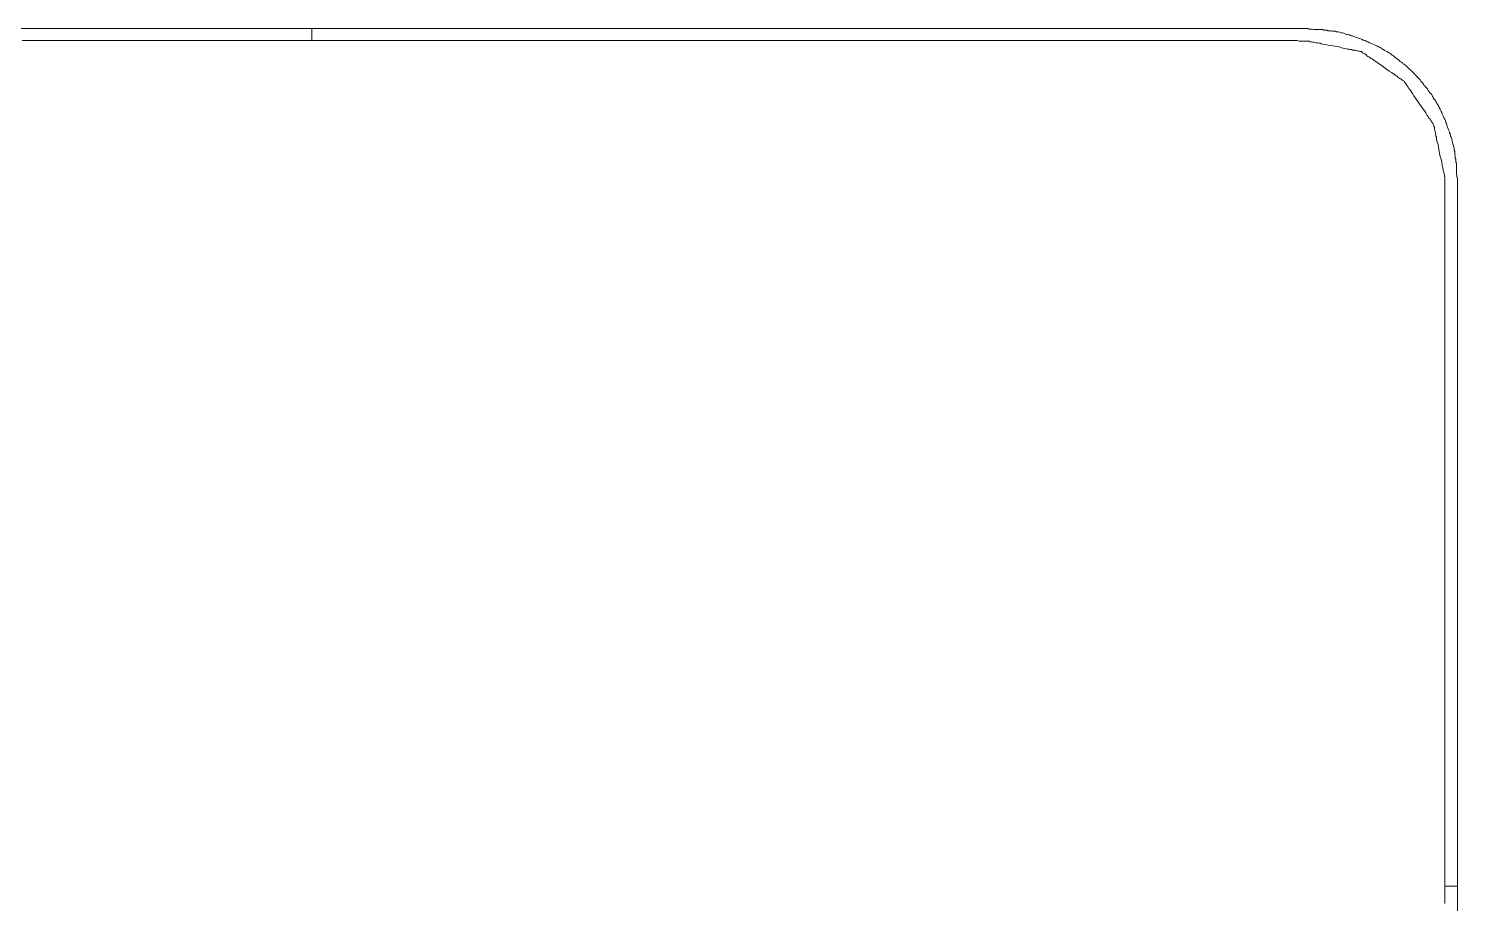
# Model space of a CAD drawing. Header units: millimetres. Extents: x 0 to 17945, y -132 to 1785.
# Drawn here: x 9662.7 to 10024.3, y 378.8 to 600.2 of the extents above; entities that cross this region are included whole.
import ezdxf

# ---------------------------------------------------------------- set-up
doc = ezdxf.new("R2010")
doc.units = ezdxf.units.MM

# ---------------------------------------------------------------- blocks, each defined once
blk = doc.blocks.new('TCR_GROWATT_40KTL3_X_FRONT')
at = {"color": 1, "lineweight": 9}
for points in [[(214.33, 600.17), (220.04, 600.17), (225.74, 600.17), (231.44, 600.17), (237.28, 600.17), (243.11, 600.17), (248.95, 600.17), (254.79, 600.17), (260.62, 600.17), (266.46, 600.17), (278.26, 600.17), (290.2, 600.17), (302, 600.17), (313.81, 600.17), (319.64, 600.17), (325.48, 600.17), (331.45, 600.17), (337.15, 600.17), (342.99, 600.17), (348.82, 600.17), (354.53, 600.17), (360.23, 600.17), (365.93, 600.17), (371.64, 600.17), (377.21, 600.17), (379.99, 600.17), (382.78, 600.17), (385.56, 600.17), (388.35, 600.17), (391.13, 600.17), (393.79, 600.17), (396.57, 600.17), (399.22, 600.17), (401.88, 600.17), (404.53, 600.17), (407.18, 600.17), (409.83, 600.17), (412.49, 600.17), (415.14, 600.17), (417.79, 600.17), (420.31, 600.17), (422.83, 600.17), (425.48, 600.17), (428.01, 600.17), (430.52, 600.17), (433.04, 600.17), (435.43, 600.17), (437.95, 600.17), (440.34, 600.17), (442.73, 600.17), (445.25, 600.17), (447.5, 600.17), (449.89, 600.17), (452.28, 600.17), (454.53, 600.17), (456.92, 600.17), (459.17, 600.17), (461.43, 600.17), (463.68, 600.17), (465.8, 600.17), (468.06, 600.17), (470.18, 600.17), (472.3, 600.17), (474.43, 600.17), (476.55, 600.17), (478.54, 600.17), (480.66, 600.17), (482.65, 600.17), (484.64, 600.17), (486.49, 600.17), (488.48, 600.17), (490.34, 600.17), (492.2, 600.17), (494.05, 600.17), (495.91, 600.17), (497.77, 600.17), (499.49, 600.17), (501.22, 600.17), (502.94, 600.17), (504.53, 600.17), (506.26, 600.17), (507.85, 600.17), (509.44, 600.17), (510.9, 600.17), (512.49, 600.17), (513.95, 600.17), (515.41, 600.17), (516.73, 600.17), (518.19, 600.17), (519.52, 600.17), (520.85, 600.17), (522.04, 600.17), (523.37, 600.17), (524.56, 600.17), (525.75, 600.17), (526.81, 600.17), (527.88, 600.17), (528.94, 600.17), (530, 600.17), (531.06, 600.17), (531.99, 600.17), (532.92, 600.17), (533.71, 600.17), (534.51, 600.17), (535.3, 600.17), (536.1, 600.17), (536.9, 600.17), (537.56, 600.17), (538.09, 600.17), (538.75, 600.17), (539.28, 600.17), (539.81, 600.17), (540.08, 600.17), (540.48, 600.17), (540.87, 600.17), (541.27, 600.17), (541.54, 600.17), (541.8, 600.17), (542.07, 600.17), (542.33, 600.17), (542.47, 600.17)], [(216.85, 597.12), (219.64, 597.12), (222.16, 597.12), (224.81, 597.12), (227.46, 597.12), (229.98, 597.12), (232.5, 597.12), (235.03, 597.12), (237.41, 597.12), (239.8, 597.12), (242.19, 597.12), (244.57, 597.12), (246.83, 597.12), (248.02, 597.12), (249.08, 597.12), (250.28, 597.12), (251.34, 597.12), (252.4, 597.12), (253.46, 597.12), (254.52, 597.12), (255.58, 597.12), (256.64, 597.12), (257.7, 597.12), (258.76, 597.12), (259.69, 597.12), (260.76, 597.12), (261.68, 597.12), (262.61, 597.12), (263.54, 597.12), (264.47, 597.12), (265.4, 597.12), (266.33, 597.12), (267.25, 597.12), (268.18, 597.12), (268.98, 597.12), (269.91, 597.12), (270.7, 597.12), (271.5, 597.12), (272.29, 597.12), (273.09, 597.12), (273.88, 597.12), (274.68, 597.12), (275.34, 597.12), (276.14, 597.12), (276.8, 597.12), (277.6, 597.12), (278.26, 597.12), (278.93, 597.12), (279.59, 597.12), (280.12, 597.12), (280.78, 597.12), (281.31, 597.12), (281.98, 597.12), (282.51, 597.12), (283.04, 597.12), (283.57, 597.12), (284.1, 597.12), (284.5, 597.12), (285.03, 597.12), (285.43, 597.12), (285.95, 597.12), (286.35, 597.12), (286.75, 597.12), (287.02, 597.12), (287.41, 597.12), (287.81, 597.12), (288.08, 597.12), (288.34, 597.12), (288.61, 597.12), (288.87, 597.12), (289.14, 597.12), (289.54, 597.12), (289.8, 597.12), (290.07, 597.12), (290.2, 597.12)], [(290.2, 600.17), (290.2, 599.91), (290.2, 599.51), (290.2, 599.25), (290.2, 598.85), (290.2, 598.58), (290.2, 598.32), (290.2, 598.19)], [(290.2, 598.19), (290.2, 597.92), (290.2, 597.65), (290.2, 597.26), (290.2, 597.12)], [(290.2, 597.12), (290.47, 597.12), (290.73, 597.12), (291, 597.12), (291.39, 597.12), (291.79, 597.12), (292.06, 597.12), (292.32, 597.12), (292.72, 597.12), (292.98, 597.12), (293.38, 597.12), (293.78, 597.12), (294.18, 597.12), (294.58, 597.12), (294.97, 597.12), (295.37, 597.12), (295.9, 597.12), (296.43, 597.12), (296.83, 597.12), (297.36, 597.12), (297.89, 597.12), (298.55, 597.12), (299.09, 597.12), (299.62, 597.12), (300.28, 597.12), (300.94, 597.12), (301.6, 597.12), (302.27, 597.12), (302.93, 597.12), (303.59, 597.12), (304.26, 597.12), (305.05, 597.12), (305.85, 597.12), (306.51, 597.12), (307.31, 597.12), (308.1, 597.12), (308.9, 597.12), (309.7, 597.12), (310.62, 597.12), (311.42, 597.12), (312.35, 597.12), (313.15, 597.12), (314.07, 597.12), (315, 597.12), (315.93, 597.12), (316.86, 597.12), (317.79, 597.12), (318.72, 597.12), (319.78, 597.12), (320.7, 597.12), (321.77, 597.12), (322.69, 597.12), (323.76, 597.12), (324.82, 597.12), (325.88, 597.12), (326.94, 597.12), (328, 597.12), (329.06, 597.12), (330.12, 597.12), (331.31, 597.12), (332.38, 597.12), (333.57, 597.12), (335.83, 597.12), (338.21, 597.12), (340.6, 597.12), (342.99, 597.12), (345.37, 597.12), (347.9, 597.12), (350.42, 597.12), (352.93, 597.12), (355.59, 597.12), (358.24, 597.12), (360.89, 597.12), (363.55, 597.12), (366.2, 597.12), (368.98, 597.12), (371.64, 597.12), (374.42, 597.12), (377.21, 597.12), (379.99, 597.12), (382.78, 597.12), (385.69, 597.12), (388.48, 597.12), (391.4, 597.12), (397.1, 597.12), (402.94, 597.12), (408.77, 597.12), (414.61, 597.12), (420.44, 597.12), (426.28, 597.12), (431.98, 597.12), (437.82, 597.12), (440.61, 597.12), (443.52, 597.12), (446.31, 597.12), (449.09, 597.12), (452.01, 597.12), (454.8, 597.12), (457.45, 597.12), (460.23, 597.12), (463.02, 597.12), (465.67, 597.12), (468.32, 597.12), (470.98, 597.12), (473.63, 597.12), (476.15, 597.12), (478.8, 597.12), (481.32, 597.12), (483.71, 597.12), (486.23, 597.12), (488.62, 597.12), (491, 597.12), (493.39, 597.12), (495.65, 597.12), (496.71, 597.12), (497.9, 597.12), (498.96, 597.12), (500.02, 597.12), (501.22, 597.12), (502.28, 597.12), (503.34, 597.12), (504.4, 597.12), (505.46, 597.12), (506.39, 597.12), (507.45, 597.12), (508.51, 597.12), (509.44, 597.12), (510.37, 597.12), (511.43, 597.12), (512.36, 597.12), (513.29, 597.12), (514.22, 597.12), (515.14, 597.12), (515.94, 597.12), (516.87, 597.12), (517.8, 597.12), (518.59, 597.12), (519.39, 597.12), (520.32, 597.12), (521.11, 597.12), (521.91, 597.12), (522.57, 597.12), (523.37, 597.12), (524.16, 597.12), (524.83, 597.12), (525.62, 597.12), (526.29, 597.12), (526.95, 597.12), (527.61, 597.12), (528.27, 597.12), (528.94, 597.12), (529.47, 597.12), (530.13, 597.12), (530.66, 597.12), (531.19, 597.12), (531.72, 597.12), (532.25, 597.12), (532.78, 597.12), (533.32, 597.12), (533.71, 597.12), (534.24, 597.12), (534.64, 597.12), (535.04, 597.12), (535.44, 597.12), (535.83, 597.12), (536.1, 597.12), (536.5, 597.12), (536.76, 597.12), (537.03, 597.12), (537.29, 597.12), (537.56, 597.12), (537.82, 597.12), (538.09, 597.12), (538.36, 597.12), (538.62, 597.12), (538.89, 597.12)], [(538.89, 597.12), (539.15, 597.12), (539.55, 597.12), (540.08, 596.99), (540.34, 596.99), (540.61, 596.99), (540.87, 596.99), (541.14, 596.99), (541.4, 596.99), (541.67, 596.99), (542.07, 596.99), (542.33, 596.99), (542.6, 596.99)], [(580, 562.51), (580, 562.77), (580, 563.04), (579.87, 563.43), (579.87, 563.83), (579.87, 564.49), (579.87, 564.89), (579.87, 565.29), (579.87, 565.56), (579.87, 565.82), (579.87, 566.09), (579.74, 566.35), (579.74, 566.62), (579.74, 566.88), (579.74, 567.15), (579.6, 567.41), (579.6, 567.81), (579.47, 568.48), (579.47, 568.87), (579.47, 569.14), (579.34, 569.4), (579.34, 569.67), (579.34, 569.93), (579.2, 570.2), (579.07, 570.73), (578.94, 571), (578.81, 571.66), (578.68, 572.06), (578.68, 572.32), (578.54, 572.72), (578.41, 572.98), (578.41, 573.25), (578.28, 573.51), (578.14, 573.78), (578.14, 574.05), (577.88, 574.58), (577.75, 574.84), (577.48, 575.64), (577.48, 575.9), (577.35, 576.17), (577.22, 576.43), (577.08, 576.7), (577.08, 576.96), (576.95, 577.23), (576.69, 577.63), (576.55, 578.03), (576.29, 578.55), (576.15, 578.95), (576.02, 579.22), (575.89, 579.48), (575.76, 579.75), (575.62, 580.01), (575.49, 580.28), (575.36, 580.54), (575.23, 580.81), (574.96, 581.21), (574.83, 581.47), (574.43, 582.14), (574.16, 582.4), (574.03, 582.67), (573.9, 582.93), (573.77, 583.2), (573.63, 583.46), (573.37, 583.73), (573.1, 583.99), (572.97, 584.26), (572.71, 584.52), (572.57, 584.92), (572.31, 585.19), (572.04, 585.45), (571.91, 585.72), (571.65, 585.85), (571.51, 586.12), (571.38, 586.38), (571.11, 586.65), (570.85, 586.91), (570.72, 587.18), (570.45, 587.44), (569.92, 587.97), (569.66, 588.24), (569.52, 588.5), (569.26, 588.63), (569.13, 588.9), (568.86, 589.16), (568.59, 589.43), (568.33, 589.56), (568.2, 589.83), (567.93, 589.96), (567.67, 590.23), (567.4, 590.49), (567.14, 590.76), (566.87, 590.89), (566.61, 591.16), (566.34, 591.29), (566.21, 591.55), (565.94, 591.69), (565.68, 591.82), (565.41, 592.08), (565.15, 592.35), (564.48, 592.75), (564.22, 593.01), (563.95, 593.28), (563.69, 593.41), (563.42, 593.54), (563.29, 593.81), (563.03, 593.94), (562.76, 594.07), (562.36, 594.34), (562.1, 594.47), (561.7, 594.6), (561.43, 594.87), (561.17, 595), (560.77, 595.27), (560.5, 595.4), (560.24, 595.53), (559.97, 595.66), (559.71, 595.8), (559.44, 595.93), (559.18, 596.06), (558.91, 596.19), (558.25, 596.46), (557.85, 596.59), (557.59, 596.73), (557.32, 596.86), (557.06, 596.99), (556.79, 597.12), (556.52, 597.26), (556.26, 597.26), (555.86, 597.52), (555.46, 597.65), (555.2, 597.79), (554.54, 597.92), (554.14, 598.05), (553.87, 598.19), (553.61, 598.32), (553.34, 598.32), (553.08, 598.45), (552.81, 598.58), (552.28, 598.72), (552.02, 598.72), (551.35, 598.98), (550.95, 599.11), (550.69, 599.11), (550.29, 599.25), (550.03, 599.38), (549.76, 599.38), (549.49, 599.38), (549.23, 599.51), (548.83, 599.51), (548.43, 599.51), (548.17, 599.64), (547.37, 599.64), (547.11, 599.78), (546.84, 599.78), (546.58, 599.78), (546.31, 599.78), (546.05, 599.91), (545.78, 599.91), (545.52, 599.91), (545.25, 599.91), (544.85, 599.91), (544.59, 599.91), (543.79, 599.91), (543.4, 600.04), (543.13, 600.04), (542.86, 600.04), (542.6, 600.04), (542.47, 600.04)], [(542.6, 596.99), (542.86, 596.86), (543.13, 596.86), (543.53, 596.73), (543.79, 596.73), (544.19, 596.59), (544.45, 596.59), (544.72, 596.59), (545.12, 596.46), (545.38, 596.46), (545.65, 596.33), (546.31, 596.19), (547.11, 596.06), (547.77, 595.93), (548.57, 595.8), (550.16, 595.53), (550.82, 595.27), (551.62, 595.13), (552.28, 595), (552.68, 595), (552.94, 594.87), (553.34, 594.87), (553.61, 594.74), (553.87, 594.74), (554.14, 594.74), (554.4, 594.6), (554.67, 594.6), (555.07, 594.47), (555.33, 594.47), (555.6, 594.34), (555.86, 594.34), (556.13, 594.07), (556.39, 593.94), (556.66, 593.81), (557.06, 593.54), (557.19, 593.28), (557.45, 593.14), (557.72, 593.01), (557.98, 592.88), (558.25, 592.61), (558.51, 592.48), (559.05, 592.08), (559.71, 591.69), (560.37, 591.16), (561.04, 590.76), (562.23, 589.83), (562.89, 589.43), (563.42, 589.03), (564.08, 588.63), (564.35, 588.37), (564.62, 588.24), (564.88, 588.11), (565.15, 587.84), (565.54, 587.57), (565.81, 587.44), (566.08, 587.18), (566.34, 587.04), (566.61, 586.91), (566.74, 586.65), (567, 586.38), (567.14, 586.12), (567.4, 585.72), (567.67, 585.32), (567.8, 585.05), (568.06, 584.79), (568.33, 584.39), (568.59, 583.99), (568.73, 583.73), (569.13, 583.2), (569.52, 582.53), (570.45, 581.21), (571.25, 580.01), (571.78, 579.35), (572.17, 578.82), (572.31, 578.55), (572.44, 578.16), (572.71, 577.89), (572.84, 577.63), (573.24, 577.23), (573.37, 576.96), (573.63, 576.57), (573.77, 576.3), (574.03, 576.04), (574.16, 575.77), (574.16, 575.51), (574.3, 575.24), (574.3, 574.84), (574.43, 574.44), (574.43, 574.18), (574.56, 573.91), (574.56, 573.65), (574.7, 573.25), (574.7, 572.98), (574.83, 572.72), (574.83, 572.32), (574.96, 571.66), (575.23, 570.86), (575.36, 570.2), (575.62, 568.61), (575.76, 567.81), (576.02, 567.15), (576.15, 566.35), (576.29, 565.69), (576.29, 565.42), (576.42, 565.03), (576.42, 564.76), (576.55, 564.49), (576.55, 564.23), (576.69, 563.97), (576.69, 563.7), (576.82, 563.3), (576.82, 563.04), (576.82, 562.77), (576.95, 562.64)], [(576.95, 562.51), (576.95, 562.24), (576.95, 561.98), (576.95, 561.71), (576.95, 561.44), (576.95, 561.18), (576.95, 560.91), (576.95, 560.65)], [(576.95, 560.65), (576.95, 560.38), (576.95, 560.12), (576.95, 559.85), (576.95, 559.59), (576.95, 559.32), (576.95, 559.06), (576.95, 558.79), (576.95, 558.39), (576.95, 558.13), (576.95, 557.86), (576.95, 557.47), (576.95, 557.2), (576.95, 556.94), (576.95, 556.54), (576.95, 556.14), (576.95, 555.87), (576.95, 555.48), (576.95, 555.08), (576.95, 554.68), (576.95, 554.28), (576.95, 553.88), (576.95, 553.35), (576.95, 552.96), (576.95, 552.56), (576.95, 552.03), (576.95, 551.5), (576.95, 551.1), (576.95, 550.57), (576.95, 550.04), (576.95, 549.51), (576.95, 548.98), (576.95, 548.45), (576.95, 547.78), (576.95, 547.25), (576.95, 546.72), (576.95, 546.06), (576.95, 545.4), (576.95, 544.2), (576.95, 542.88), (576.95, 541.55), (576.95, 540.22), (576.95, 538.76), (576.95, 537.44), (576.95, 535.98), (576.95, 534.39), (576.95, 532.79), (576.95, 531.34), (576.95, 529.61), (576.95, 528.02), (576.95, 526.43), (576.95, 524.71), (576.95, 522.98), (576.95, 521.26), (576.95, 519.4), (576.95, 517.68), (576.95, 515.82), (576.95, 513.96), (576.95, 512.1), (576.95, 510.25), (576.95, 508.26), (576.95, 506.4), (576.95, 504.41), (576.95, 502.42), (576.95, 500.57), (576.95, 498.58), (576.95, 496.59), (576.95, 494.46), (576.95, 492.47), (576.95, 488.36), (576.95, 484.25), (576.95, 480.14), (576.95, 471.92), (576.95, 463.56), (576.95, 459.45), (576.95, 455.34), (576.95, 451.23), (576.95, 449.24), (576.95, 447.25), (576.95, 445.26), (576.95, 443.27), (576.95, 441.28), (576.95, 439.29), (576.95, 437.3), (576.95, 435.44), (576.95, 433.45), (576.95, 431.6), (576.95, 429.74), (576.95, 427.88), (576.95, 426.03), (576.95, 424.3), (576.95, 422.58), (576.95, 420.72), (576.95, 418.99), (576.95, 417.4), (576.95, 415.68), (576.95, 414.09), (576.95, 412.5), (576.95, 410.9), (576.95, 409.31), (576.95, 407.85), (576.95, 406.39), (576.95, 404.93), (576.95, 403.48), (576.95, 402.15), (576.95, 400.82), (576.95, 399.5), (576.95, 398.3), (576.95, 397.64), (576.95, 397.11), (576.95, 396.45), (576.95, 395.92), (576.95, 395.39), (576.95, 394.72), (576.95, 394.19), (576.95, 393.66), (576.95, 393.13), (576.95, 392.73), (576.95, 392.2), (576.95, 391.67), (576.95, 391.27), (576.95, 390.74), (576.95, 390.34), (576.95, 389.82), (576.95, 389.42), (576.95, 389.02), (576.95, 388.62), (576.95, 388.22), (576.95, 387.83), (576.95, 387.56), (576.95, 387.16), (576.95, 386.9), (576.95, 386.5), (576.95, 386.23), (576.95, 385.97), (576.95, 385.7), (576.95, 385.44), (576.95, 385.17), (576.95, 384.91), (576.95, 384.64), (576.95, 384.24), (576.95, 383.98), (576.95, 383.71), (576.95, 383.45), (576.95, 383.18)], [(580.13, 562.51), (580.13, 562.24), (580.13, 561.98), (580.13, 561.71), (580.13, 561.44), (580.13, 561.18), (580.13, 560.91), (580.13, 560.65), (580.13, 560.25), (580.13, 559.85), (580.13, 559.46), (580.13, 558.92), (580.13, 558.53), (580.13, 558), (580.13, 557.47), (580.13, 556.94), (580.13, 556.27), (580.13, 555.74), (580.13, 555.08), (580.13, 554.41), (580.13, 553.62), (580.13, 552.96), (580.13, 552.16), (580.13, 551.37), (580.13, 550.57), (580.13, 549.77), (580.13, 548.84), (580.13, 548.05), (580.13, 547.12), (580.13, 546.19), (580.13, 545.26), (580.13, 544.2), (580.13, 543.27), (580.13, 542.21), (580.13, 541.15), (580.13, 540.09), (580.13, 539.03), (580.13, 537.84), (580.13, 536.78), (580.13, 535.58), (580.13, 534.39), (580.13, 533.19), (580.13, 531.87), (580.13, 530.67), (580.13, 529.35), (580.13, 528.15), (580.13, 526.83), (580.13, 525.5), (580.13, 524.17), (580.13, 522.72), (580.13, 521.39), (580.13, 519.93), (580.13, 518.47), (580.13, 517.01), (580.13, 515.55), (580.13, 514.1), (580.13, 512.64), (580.13, 511.04), (580.13, 509.58), (580.13, 507.99), (580.13, 506.4), (580.13, 504.81), (580.13, 503.22), (580.13, 501.63), (580.13, 500.04), (580.13, 498.31), (580.13, 496.72), (580.13, 495), (580.13, 493.27), (580.13, 491.55), (580.13, 489.82), (580.13, 488.1), (580.13, 486.37), (580.13, 484.65), (580.13, 482.93), (580.13, 481.07), (580.13, 479.21), (580.13, 477.49), (580.13, 475.63), (580.13, 473.77), (580.13, 471.92), (580.13, 470.06), (580.13, 468.2), (580.13, 464.49), (580.13, 460.64), (580.13, 456.8), (580.13, 452.82), (580.13, 448.97), (580.13, 444.99), (580.13, 441.01), (580.13, 437.03), (580.13, 432.92), (580.13, 428.81), (580.13, 424.83), (580.13, 420.72), (580.13, 416.47), (580.13, 412.36), (580.13, 408.25), (580.13, 399.9), (580.13, 391.41), (580.13, 383.05), (580.13, 374.69)], [(578.14, 383.18), (577.88, 383.18), (577.48, 383.18), (577.22, 383.18), (576.95, 383.18)], [(576.95, 383.18), (576.95, 382.92), (576.95, 382.65), (576.95, 382.39), (576.95, 382.12), (576.95, 381.86), (576.95, 381.59), (576.95, 381.33), (576.95, 380.93), (576.95, 380.66), (576.95, 380.4), (576.95, 380), (576.95, 379.73), (576.95, 379.47), (576.95, 379.07), (576.95, 378.81)], [(580.13, 383.18), (579.87, 383.18), (579.47, 383.18), (579.2, 383.18), (578.81, 383.18), (578.54, 383.18), (578.28, 383.18), (578.14, 383.18)]]:
    blk.add_lwpolyline(points, dxfattribs=at)

msp = doc.modelspace()

# ---------------------------------------------------------------- block references
msp.add_blockref('TCR_GROWATT_40KTL3_X_FRONT', (9444.18, 0))

doc.saveas('drawing.dxf')
